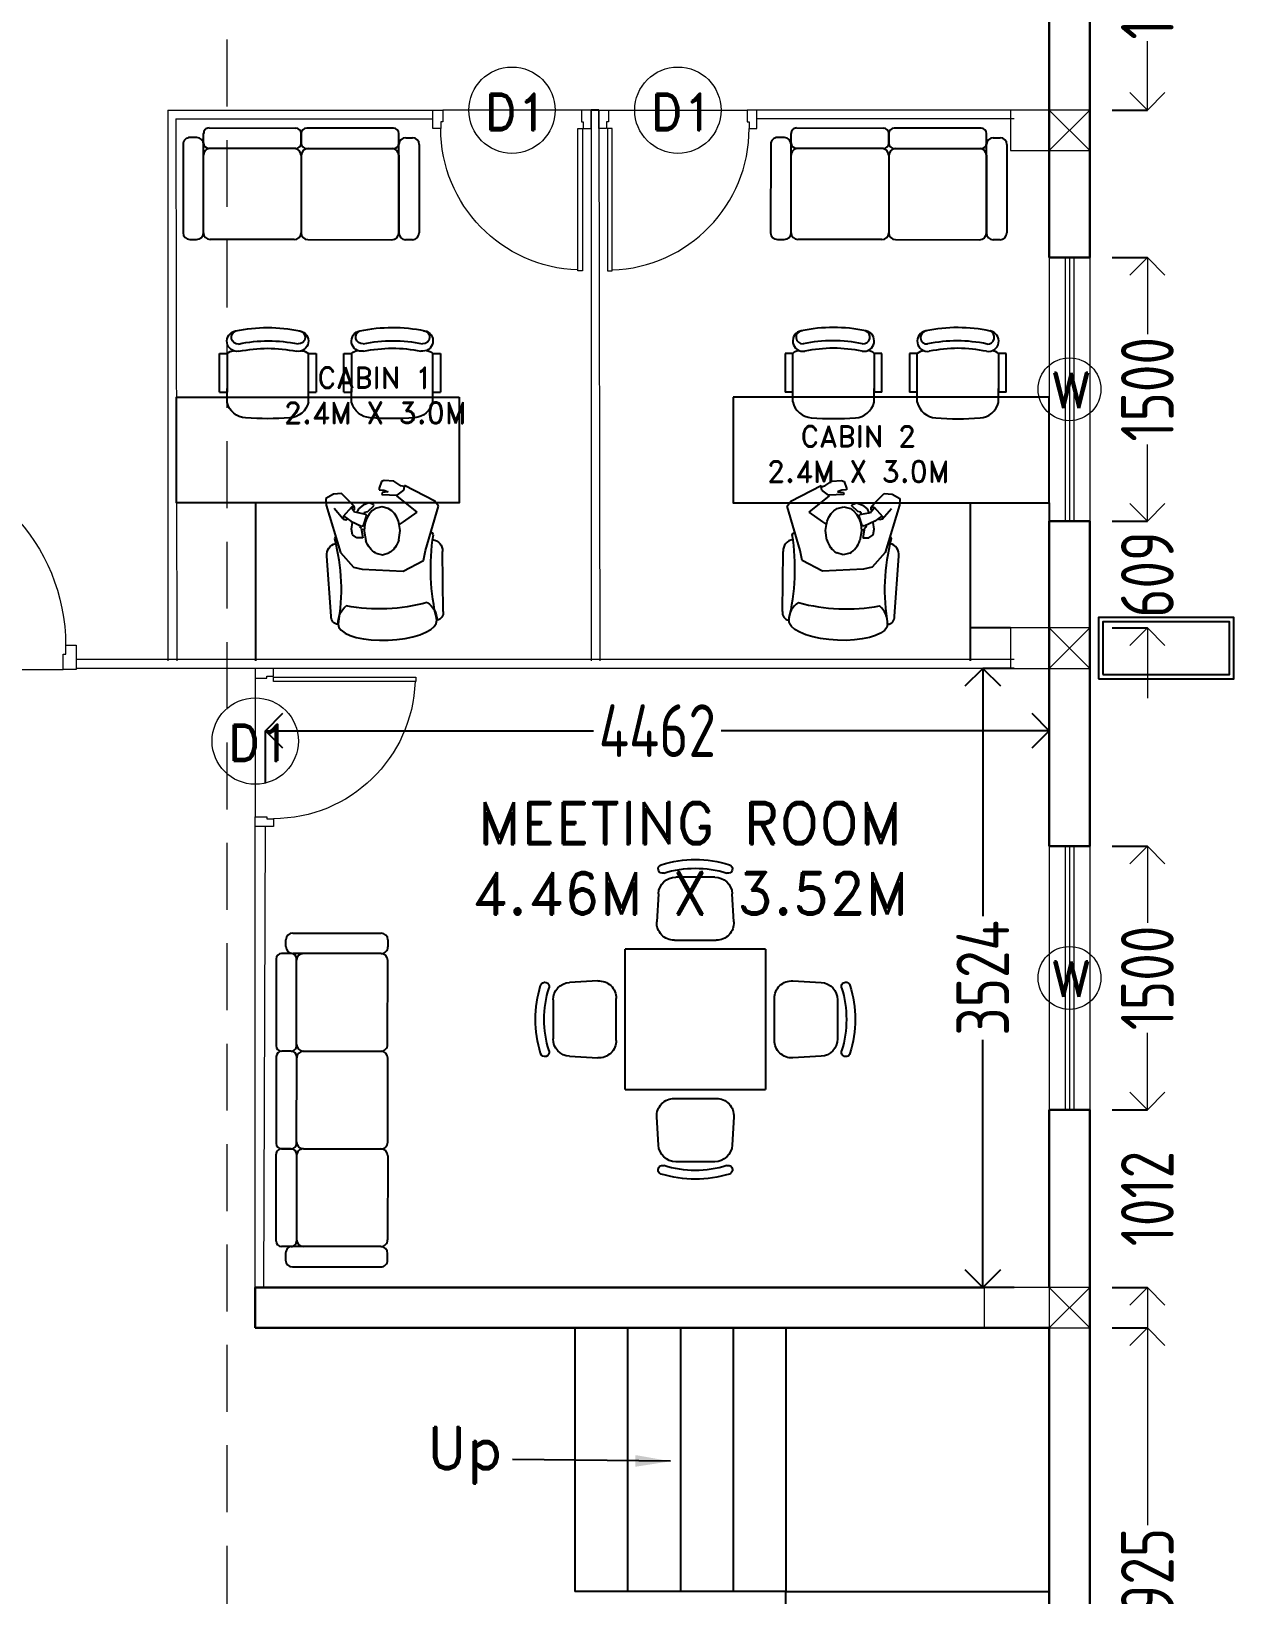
# Model space of a CAD drawing. Header units: inches. Extents: x -605 to 2991212, y -2872845 to 0.
# Drawn here: x 2403864 to 2410709, y -2758691 to -2749792 of the extents above; entities that cross this region are included whole.
import ezdxf

# ---------------------------------------------------------------- set-up
doc = ezdxf.new("R2010")
doc.units = ezdxf.units.IN
doc.header["$LTSCALE"] = 600
doc.header["$MEASUREMENT"] = 0
doc.linetypes.add('DASHED', pattern=[19.05, 12.7, -6.35])
for name, color, linetype in [('50 - FURNITURE', 47, 'Continuous'), ('BG&E - DIMENSIONS', 7, 'Continuous'), ('NOITHAT', 21, 'Continuous'), ('see level', 2, 'Continuous'), ('SnT-DIMENSION', 7, 'Continuous'), ('SnT-DIMS2', 7, 'Continuous'), ('SnT-ROAD', 25, 'Continuous')]:
    doc.layers.add(name, color=color, linetype=linetype)
for name, color, linetype, lineweight in [('DIM', 251, 'Continuous', 0), ('FURNITURE', 23, 'Continuous', 9), ('object dash', 250, 'DASHED', 5), ('rRCC 2', 40, 'Continuous', 15), ('TEXT', 7, 'Continuous', 0), ('WALLS', 7, 'Continuous', 30)]:
    doc.layers.add(name, color=color, linetype=linetype, lineweight=lineweight)
doc.layers.add('window', color=7, linetype='Continuous', lineweight=15, true_color=0x735461)
doc.styles.add('DIM', font='geniso.shx', dxfattribs={"width": 0.85})
doc.styles.add('PV_ROMAND', font='romand.shx')
doc.styles.add('ROMAND', font='romand.shx')
doc.styles.add('ROMANS', font='arial.ttf')
doc.dimstyles.new('SnT', dxfattribs={"dimtxt": 2.5, "dimasz": 1, "dimexe": 1, "dimexo": 1, "dimgap": 1, "dimtad": 1, "dimdec": 0, "dimzin": 0, "dimdsep": 46, "dimtxsty": 'ROMANS', "dimblk": 'L1', "dimcen": 1, "dimclrd": 1, "dimclre": 1, "dimadec": 0, "dimazin": 0, "dimtfac": 1, "dimtdec": 0, "dimtmove": 0, "dimatfit": 3, "dimldrblk": 'LL1', "dimfxl": 1, "dimtolj": 1, "dimtzin": 0, "dimarcsym": 0})
doc.dimstyles.new('ST-100', dxfattribs={"dimscale": 100, "dimtxt": 2.5, "dimasz": 2, "dimexe": 0.18, "dimexo": 0.0625, "dimgap": 0.2, "dimtad": 0, "dimdec": 0, "dimzin": 0, "dimdsep": 46, "dimtxsty": 'DIM', "dimblk": 'OPEN90', "dimcen": 0.09, "dimclrd": 256, "dimclrt": 7, "dimadec": 0, "dimazin": 0, "dimtfac": 1, "dimtdec": 0, "dimtofl": 0, "dimtmove": 0, "dimatfit": 3, "dimldrblk": 'OPEN90', "dimfxl": 1, "dimtolj": 1, "dimtzin": 0, "dimlwd": -1, "dimarcsym": 0})

# ---------------------------------------------------------------- blocks, each defined once
blk = doc.blocks.new('SF 33')
at = {"layer": '50 - FURNITURE', "linetype": 'Continuous'}
for p, q in [((765748.8, 334712.7), (765761.6, 334749.3)), ((765810.9, 334773.1), (766286, 334607.2)), ((765673.4, 334665.2), (765510.6, 334198.9)), ((765620.3, 334160.6), (765783.1, 334626.9)), ((765764.1, 334666.4), (765712.9, 334684.3)), ((766247.7, 334497.4), (765772.6, 334663.4)), ((766309.8, 334557.8), (766297, 334521.2)), ((766112.6, 333996.9), (766270.3, 334448.5)), ((765491.3, 334140), (765328.5, 333673.7)), ((765438.2, 333635.3), (765601, 334101.6)), ((765582, 334141.1), (765530.8, 334159)), ((765646.7, 334118.6), (766063.3, 333973.1)), ((765930.5, 333471.6), (766088.2, 333923.3)), ((765145.1, 333148.8), (765308, 333615.1)), ((765417.7, 333576.8), (765254.9, 333110.5)), ((765398.7, 333616.3), (765347.5, 333634.2)), ((765347.5, 333634.2), (765398.7, 333616.3)), ((765464.6, 333593.3), (765881.1, 333447.8)), ((765904.9, 333398.4), (765747.1, 332946.8)), ((765215.4, 333091.4), (765164.2, 333109.3)), ((765169.1, 333053), (765160.6, 333028.5)), ((765173.3, 333065.1), (765169.1, 333053)), ((765697.8, 332922.9), (765222.7, 333088.9)), ((765184.4, 332979.1), (765659.5, 332813.2)), ((765708.8, 332837), (765721.6, 332873.6))]:
    blk.add_line(p, q, dxfattribs=at)
for centre, radius, start, end in [((765785.4, 334700), 38.7, 160.74452, 250.74452), ((765798.2, 334736.5), 38.7, 70.74452, 160.74452), ((765702.7, 334655), 31, 70.74452, 160.74452), ((765753.9, 334637.1), 31, 340.74452, 70.74452), ((765817.2, 334606.8), 38.7, 70.74452, 160.74452), ((766273.2, 334570.6), 38.7, 340.74452, 70.74452), ((766233.7, 334461.3), 38.7, 340.74452, 70.74452), ((766260.5, 334534), 38.7, 250.74452, 340.74452), ((765539.8, 334188.7), 31, 160.74452, 250.74452), ((765520.5, 334129.7), 31, 70.74452, 160.74452), ((765591.1, 334170.8), 31, 250.74452, 340.74452), ((765571.8, 334111.8), 31, 340.74452, 70.74452), ((765635, 334081.5), 38.7, 70.74452, 160.74452), ((765659.5, 334155.1), 38.7, 160.74452, 250.74452), ((766076, 334009.7), 38.7, 250.74452, 340.74452), ((766051.6, 333936), 38.7, 340.74452, 70.74452), ((765357.7, 333663.4), 31, 160.74452, 250.74452), ((765477.3, 333629.9), 38.7, 160.74452, 250.74452), ((765337.3, 333604.9), 31, 70.75146, 160.75146), ((765408.9, 333645.5), 31, 250.74452, 340.74452), ((765388.5, 333587), 31, 340.75146, 70.75146), ((765451.8, 333556.7), 38.7, 70.75146, 160.75146), ((765893.9, 333484.4), 38.7, 250.74452, 340.74452), ((765868.3, 333411.2), 38.7, 340.75146, 70.75146), ((765174.4, 333138.6), 31, 160.75146, 250.75146), ((765225.6, 333120.7), 31, 250.75146, 340.75146), ((765294, 333105), 38.7, 160.75146, 250.75146), ((765197.1, 333015.7), 38.7, 160.75146, 250.75146), ((765209.9, 333052.3), 38.7, 70.75146, 160.75146), ((765710.6, 332959.5), 38.7, 250.75146, 340.75146), ((765685, 332886.4), 38.7, 340.75146, 70.75146), ((765672.2, 332849.8), 38.7, 250.75146, 340.75146)]:
    blk.add_arc(centre, radius, start, end, dxfattribs=at)
blk = doc.blocks.new('table-5')
at = {"color": 0, "linetype": 'ByBlock'}
for p, q in [((-0.5104, 0.41), (-0.2896, 0.41)), ((-0.6191, 0.1555), (-0.6102, 0.3155)), ((-0.1898, 0.3155), (-0.1809, 0.1555)), ((0, 0), (-0.8, 0)), ((-0.8, -0.8), (-0.8, 0)), ((-0.2807, 0.05), (-0.5193, 0.05)), ((0, 0), (0, -0.8)), ((-1.1155, -0.1898), (-0.9555, -0.1809)), ((0.3155, -0.1898), (0.1555, -0.1809)), ((-1.21, -0.5104), (-1.21, -0.2896)), ((-0.85, -0.2807), (-0.85, -0.5193)), ((0.05, -0.2807), (0.05, -0.5193)), ((0.41, -0.5104), (0.41, -0.2896)), ((-0.9555, -0.6191), (-1.1155, -0.6102)), ((0.1555, -0.6191), (0.3155, -0.6102)), ((-0.8, -0.8), (0, -0.8)), ((-0.2807, -0.85), (-0.5193, -0.85)), ((-0.6191, -0.9555), (-0.6102, -1.1155)), ((-0.1898, -1.1155), (-0.1809, -0.9555)), ((-0.5104, -1.21), (-0.2896, -1.21))]:
    blk.add_line(p, q, dxfattribs=at)
for centre, radius, start, end in [((-0.5866, 0.4565), 0.025, 107.3656, 287.3656), ((-0.4, -0.1401), 0.6501, 72.6344, 107.3656), ((-0.4, -0.1401), 0.6001, 72.6344, 107.3656), ((-0.2134, 0.4565), 0.025, 252.6344, 72.6344), ((-0.5104, 0.31), 0.1, 90, 176.82017), ((-0.2896, 0.31), 0.1, 3.17983, 90), ((-0.5193, 0.15), 0.1, 176.82017, 270), ((-0.2807, 0.15), 0.1, 270, 3.17983), ((-0.6599, -0.4), 0.6501, 162.6344, 197.3656), ((-1.2565, -0.2134), 0.025, 342.6344, 162.6344), ((-0.6599, -0.4), 0.6001, 162.6344, 197.3656), ((-1.11, -0.2896), 0.1, 93.17983, 180), ((-0.95, -0.2807), 0.1, 0, 93.17983), ((0.15, -0.2807), 0.1, 86.82017, 180), ((0.31, -0.2896), 0.1, 360, 86.82017), ((0.4565, -0.2134), 0.025, 17.3656, 197.3656), ((-0.1401, -0.4), 0.6001, 342.6344, 17.3656), ((-0.1401, -0.4), 0.6501, 342.6344, 17.3656), ((-1.11, -0.5104), 0.1, 180, 266.82017), ((-0.95, -0.5193), 0.1, 266.82017, 0), ((0.15, -0.5193), 0.1, 180, 273.17983), ((0.31, -0.5104), 0.1, 273.17983, 0), ((-1.2565, -0.5866), 0.025, 197.3656, 17.3656), ((0.4565, -0.5866), 0.025, 162.6344, 342.6344), ((-0.5193, -0.95), 0.1, 90, 183.17983), ((-0.2807, -0.95), 0.1, 356.82017, 90), ((-0.5104, -1.11), 0.1, 183.17983, 270), ((-0.2896, -1.11), 0.1, 270, 356.82017), ((-0.5866, -1.2565), 0.025, 72.6344, 252.6344), ((-0.4, -0.6599), 0.6001, 252.6344, 287.3656), ((-0.2134, -1.2565), 0.025, 287.3656, 107.3656), ((-0.4, -0.6599), 0.6501, 252.6344, 287.3656)]:
    blk.add_arc(centre, radius, start, end, dxfattribs=at)
blk = doc.blocks.new('560-sitting-p03')
for p, q in [((0.0538, 0.0795), (-0.261, 0.1031)), ((-0.5178, -0.0259, 0.001), (-0.4685, 0.017, 0.001)), ((-0.455, 0.0165, 0.001), (-0.5108, 0.0641, 0.001)), ((-0.473, 0.015, 0.001), (-0.4444, -0.0221, 0.001)), ((-0.4685, 0.017, 0.001), (-0.455, 0.0165, 0.001)), ((-0.4511, 0.0027, 0.001), (-0.4576, -0.0049, 0.001)), ((-0.455, 0.0165, 0.001), (-0.4511, 0.0027, 0.001)), ((-0.3642, 0.0533), (-0.36, 0.0589)), ((-0.36, 0.0589), (-0.3517, 0.0625)), ((0.0964, 0.0431), (0.1126, 0.0384)), ((0.1126, 0.0384), (0.128, 0.026)), ((0.128, 0.026), (0.142, 0.0063)), ((0.142, 0.0063), (0.1544, -0.0203)), ((-0.5185, -0.0417, 0.001), (-0.5178, -0.0259, 0.001)), ((-0.4988, -0.0376, 0.001), (-0.5169, -0.0251, 0.001)), ((-0.482, -0.092, 0.001), (-0.4893, -0.0541, 0.001)), ((-0.4444, -0.0221, 0.001), (-0.4185, -0.0788, 0.001)), ((-0.4379, -0.0317, 0.001), (-0.4396, -0.0325, 0.001)), ((-0.4022, -0.0273, 0.001), (-0.4379, -0.0317, 0.001)), ((-0.4185, -0.0788, 0.001), (-0.4228, -0.0899, 0.001)), ((-0.4221, -0.0709, 0.001), (-0.4154, -0.0685, 0.001)), ((-0.4154, -0.0685, 0.001), (-0.4081, -0.077, 0.001)), ((-0.4081, -0.077, 0.001), (-0.3582, -0.0852, 0.001)), ((-0.3727, -0.0322, 0.001), (-0.4022, -0.0273, 0.001)), ((-0.4018, -0.0939), (-0.3998, -0.0784)), ((-0.3919, -0.029), (-0.3918, -0.0286)), ((-0.3579, -0.0537, 0.001), (-0.3727, -0.0322, 0.001)), ((-0.3582, -0.0852, 0.001), (-0.3579, -0.0537, 0.001)), ((0.1544, -0.0203), (0.1646, -0.0527)), ((0.1646, -0.0527), (0.1724, -0.0902)), ((-0.4154, -0.0953, 0.001), (-0.393, -0.093, 0.001)), ((-0.393, -0.093, 0.001), (-0.3436, -0.1013, 0.001)), ((-0.2772, -0.1545, 0.001), (-0.2689, -0.1891, 0.001)), ((0.1724, -0.0902), (0.1776, -0.1315)), ((0.1776, -0.1315), (0.18, -0.1753)), ((-0.2689, -0.1891, 0.001), (-0.2784, -0.2234, 0.001)), ((0.1794, -0.2204), (0.176, -0.2654)), ((0.18, -0.1753), (0.1794, -0.2204)), ((-0.6072, -0.2997, 0.001), (-0.6263, -0.3032, 0.001)), ((-0.5814, -0.2659, 0.001), (-0.6072, -0.2997, 0.001)), ((-0.3962, -0.2809, 0.001), (-0.4272, -0.2757, 0.001)), ((-0.3465, -0.2742, 0.001), (-0.3962, -0.2809, 0.001)), ((0.1699, -0.3089), (0.1612, -0.3496)), ((0.176, -0.2654), (0.1699, -0.3089)), ((0.1501, -0.3862), (0.1371, -0.4177)), ((0.1612, -0.3496), (0.1501, -0.3862)), ((-0.3822, -0.4519), (-0.3897, -0.4399)), ((-0.3742, -0.4562), (-0.3822, -0.4519)), ((0.0904, -0.4725), (0.0738, -0.4757)), ((0.1068, -0.4615), (0.0904, -0.4725)), ((0.1225, -0.443), (0.1068, -0.4615)), ((0.1371, -0.4177), (0.1225, -0.443)), ((0.0283, -0.5083), (-0.2875, -0.5045))]:
    blk.add_line(p, q)
for centre, radius, start, end in [((-0.2675, 0.0422), 0.0613, 83.94662, 166.60442), ((-0.0831, 1.0786), 1.0509, 255.19212, 279.83092), ((0.0906, -0.0734), 0.1166, 87.16992, 140.98032), ((0.0571, 0.0402), 0.0394, 4.16012, 94.73432), ((-0.9524, -0.1712), 0.9677, 344.83112, 10.19192), ((-0.3841, -0.2247, 0.001), 0.1298, 52.25347, 71.82409), ((-0.3665, -0.202, 0.001), 0.1011, 28.02278, 52.25347), ((-0.366, -0.1728, 0.001), 0.1011, 305.79177, 330.02246), ((-0.3828, -0.1496, 0.001), 0.1298, 286.22115, 305.79177), ((-0.1982, -1.5716), 1.1292, 76.05792, 98.96512), ((-0.2886, -0.4432), 0.0613, 188.41862, 271.07642), ((0.074, -0.3668), 0.1089, 211.95552, 269.93602), ((0.0349, -0.4695), 0.0394, 260.28872, 350.86292)]:
    blk.add_arc(centre, radius, start, end)
for points, invisible_edges in [([(-0.5868, 0.0688, 0.001), (-0.5627, 0.1082, 0.001), (-0.529, 0.1067, 0.001)], 12), ([(-0.529, 0.1067, 0.001), (-0.2801, 0.0302, 0.001), (-0.2041, -0.0375, 0.001)], 12), ([(-0.4988, -0.0376, 0.001), (-0.5902, 0.027, 0.001), (-0.5868, 0.0688, 0.001)], 13), ([(-0.4988, -0.0376, 0.001), (-0.5367, -0.026, 0.001), (-0.5902, 0.027, 0.001)], 13), ([(-0.4915, -0.0426, 0.001), (-0.4988, -0.0376, 0.001), (-0.5868, 0.0688, 0.001)], 14), ([(-0.5405, -0.1166, 0.001), (-0.5288, -0.0867, 0.001), (-0.5101, -0.0631, 0.001)], 12), ([(-0.4988, -0.0376, 0.001), (-0.5185, -0.0417, 0.001), (-0.5367, -0.026, 0.001)], 13), ([(-0.4988, -0.0376, 0.001), (-0.505, -0.0423, 0.001), (-0.5185, -0.0417, 0.001)], 12), ([(-0.4228, -0.0899, 0.001), (-0.5101, -0.0631, 0.001), (-0.4893, -0.0541, 0.001)], 13), ([(-0.482, -0.092, 0.001), (-0.4923, -0.0957, 0.001), (-0.5101, -0.0631, 0.001)], 14), ([(-0.4228, -0.0899, 0.001), (-0.4893, -0.0541, 0.001), (-0.4915, -0.0426, 0.001)], 13), ([(-0.4423, -0.2976, 0.001), (-0.4272, -0.2757, 0.001), (-0.2041, -0.0375, 0.001)], 14), ([(-0.4154, -0.0953, 0.001), (-0.4228, -0.0899, 0.001), (-0.2041, -0.0375, 0.001)], 14), ([(-0.2041, -0.0375, 0.001), (-0.1927, -0.0835, 0.001), (-0.1831, -0.2977, 0.001)], 12), ([(-0.4923, -0.0957, 0.001), (-0.5322, -0.1408, 0.001), (-0.5405, -0.1166, 0.001)], 13), ([(-0.4923, -0.0957, 0.001), (-0.5254, -0.1427, 0.001), (-0.5322, -0.1408, 0.001)], 13), ([(-0.4923, -0.0957, 0.001), (-0.4958, -0.1116, 0.001), (-0.5254, -0.1427, 0.001)], 12), ([(-0.512, -0.2194, 0.001), (-0.5203, -0.1848, 0.001), (-0.5108, -0.1505, 0.001)], 12), ([(-0.5108, -0.1505, 0.001), (-0.4983, -0.1332, 0.001), (-0.4824, -0.119, 0.001)], 12), ([(-0.4824, -0.119, 0.001), (-0.4614, -0.1064, 0.001), (-0.4386, -0.0976, 0.001)], 12), ([(-0.4228, -0.0899, 0.001), (-0.4799, -0.1025, 0.001), (-0.482, -0.092, 0.001)], 13), ([(-0.4228, -0.0899, 0.001), (-0.4706, -0.1048, 0.001), (-0.4799, -0.1025, 0.001)], 12), ([(-0.4272, -0.2757, 0.001), (-0.4386, -0.0976, 0.001), (-0.4154, -0.0953, 0.001)], 13), ([(-0.6308, -0.2854, 0.001), (-0.6577, -0.1978, 0.001), (-0.6538, -0.1841, 0.001)], 13), ([(-0.6308, -0.2854, 0.001), (-0.6548, -0.2478, 0.001), (-0.6577, -0.1978, 0.001)], 12), ([(-0.6538, -0.1841, 0.001), (-0.6183, -0.1711, 0.001), (-0.6101, -0.1704, 0.001)], 12), ([(-0.6538, -0.1841, 0.001), (-0.6101, -0.1704, 0.001), (-0.6084, -0.1948, 0.001)], 13), ([(-0.6084, -0.1948, 0.001), (-0.5993, -0.2176, 0.001), (-0.5814, -0.2659, 0.001)], 14), ([(-0.5993, -0.2176, 0.001), (-0.595, -0.1865, 0.001), (-0.5856, -0.1852, 0.001)], 12), ([(-0.5993, -0.2176, 0.001), (-0.5856, -0.1852, 0.001), (-0.5814, -0.2659, 0.001)], 13), ([(-0.4272, -0.2757, 0.001), (-0.5001, -0.2371, 0.001), (-0.512, -0.2194, 0.001)], 13), ([(-0.4272, -0.2757, 0.001), (-0.4847, -0.2518, 0.001), (-0.5001, -0.2371, 0.001)], 13), ([(-0.55, -0.4625, 0.001), (-0.6332, -0.3045, 0.001), (-0.6263, -0.3032, 0.001)], 12), ([(-0.55, -0.4625, 0.001), (-0.6263, -0.3032, 0.001), (-0.6308, -0.2854, 0.001)], 13), ([(-0.5814, -0.2659, 0.001), (-0.5781, -0.2617, 0.001), (-0.4925, -0.3682, 0.001)], 12), ([(-0.55, -0.4625, 0.001), (-0.4925, -0.3682, 0.001), (-0.4423, -0.2976, 0.001)], 13), ([(-0.4272, -0.2757, 0.001), (-0.4661, -0.2639, 0.001), (-0.4847, -0.2518, 0.001)], 13), ([(-0.4272, -0.2757, 0.001), (-0.4457, -0.2725, 0.001), (-0.4661, -0.2639, 0.001)], 12), ([(-0.1831, -0.2977, 0.001), (-0.2396, -0.4042, 0.001), (-0.2917, -0.4154, 0.001)], 12), ([(-0.2917, -0.4154, 0.001), (-0.5236, -0.482, 0.001), (-0.55, -0.4625, 0.001)], 12)]:
    blk.add_3dface(points, dxfattribs=dict(invisible_edges=invisible_edges))
blk = doc.blocks.new('CH3')
at = {"layer": '50 - FURNITURE'}
for p, q in [((-259.1, 349.2), (-259.1, 141.4)), ((-218.2, 349.2), (-259.1, 349.2)), ((-218.2, 142.2), (-218.2, 349.2)), ((258.7, 349.6), (217.8, 349.6)), ((217.8, 349.6), (217.8, 141.9)), ((258.7, 141.9), (258.7, 349.6)), ((-218.2, 89.1), (-218.2, 162.9)), ((217.8, 87.4), (217.8, 162.2))]:
    blk.add_line(p, q, dxfattribs=at)
at = {"layer": '50 - FURNITURE', "linetype": 'Continuous'}
for p, q in [((-218, 141.4), (-259.1, 141.4)), ((258.7, 141.9), (217.8, 141.9))]:
    blk.add_line(p, q, dxfattribs=at)
for centre, radius, start, end in [((-163.1, 415.9), 55.3, 99.89884, 279.75221), ((-165.7, 435.5), 35.2, 94.91276, 274.91276), ((0, -347.9), 836.2, 78.08993, 101.91007), ((163.1, 415.9), 55.3, 260.24779, 80.10116), ((158.8, 436.6), 36.2, 265.08724, 70.32125), ((-3.5, -349.1), 766.3, 78.01124, 101.98876), ((18.4, -534.9), 912.7, 91.15667, 100.87136), ((-18.4, -534.9), 912.7, 79.12864, 88.84333), ((-110.6, 114.5), 110.6, 193.25658, 265.9234), ((110.6, 114.5), 110.6, 274.0766, 345.83344), ((0, 1665.8), 1665.8, 265.9234, 274.0766)]:
    blk.add_arc(centre, radius, start, end, dxfattribs=at)
at = {"layer": '50 - FURNITURE'}
for centre, start, end in [((-180.9, 308.9), 90.72261, 132.8382), ((180.4, 309.4), 47.1618, 87.57171)]:
    blk.add_arc(centre, 54.9, start, end, dxfattribs=at)
blk = doc.blocks.new('L1')
at = {"color": 1}
blk.add_line((0, -1), (0, 1), dxfattribs=at)
blk.add_solid([(-2, 0.333), (-2, -0.333), (0, 0)], dxfattribs=at)
blk = doc.blocks.new('LL1')
at = {"color": 1}
blk.add_solid([(-2, 0.333), (-2, -0.333), (0, 0)], dxfattribs=at)
blk = doc.blocks.new('door1')
at = {"layer": 'FURNITURE', "ltscale": 10}
blk.add_line((-29102.45, -2427.68), (-29134.02, -2427.68), dxfattribs=at)
for points in [[(-29103.25, -2391.1), (-29103.25, -2423.54), (-29102.22, -2423.54), (-29102.22, -2391.1)], [(-29134.02, -2425.03), (-29134.47, -2425.03), (-29134.47, -2423.52), (-29136.24, -2423.52), (-29136.24, -2427.68), (-29134.02, -2427.68)], [(-29102.45, -2425.03), (-29102.01, -2425.03), (-29102.01, -2423.52), (-29100.24, -2423.52), (-29100.24, -2427.68), (-29102.45, -2427.68)]]:
    blk.add_lwpolyline(points, close=True, dxfattribs=at)
blk.add_arc((-29102.22, -2423.52), 32.24, 91.8346, 180, dxfattribs=at)
blk = doc.blocks.new('sdfvgfdd')
at = {"layer": 'TEXT'}
blk.add_circle((2432365.2, -2352024.6), 178.8, dxfattribs=at)
at = {"layer": 'TEXT', "insert": (2432263.3, -2351931.7), "char_height": 200, "attachment_point": 1, "style": 'PV_ROMAND'}
blk.add_mtext('W', dxfattribs=at)
blk = doc.blocks.new('Sofa 2 seater')
at = {"layer": '50 - FURNITURE', "linetype": 'Continuous'}
for p, q in [((2454922.9, -2276887.7), (2454897, -2276887.7)), ((2454935.7, -2276887.7), (2454922.9, -2276887.7)), ((2454974.5, -2276918.8), (2454974.5, -2276864.5)), ((2455005.5, -2276833.6), (2455499.5, -2276834.1)), ((2455530.4, -2276919.4), (2455530.5, -2276865.2)), ((2455530.5, -2276865.2), (2455530.4, -2276919.4)), ((2456055.4, -2276834.7), (2455561.5, -2276834.2)), ((2456086.3, -2276920), (2456086.4, -2276865.8)), ((2456086.5, -2276918.8), (2456086.5, -2276864.5)), ((2456125.2, -2276889.1), (2456163.9, -2276889.1)), ((2454858.2, -2276926.4), (2454857.6, -2277429.6)), ((2454973.9, -2277429.7), (2454974.4, -2276926.5)), ((2455499.3, -2276950.4), (2455005.4, -2276949.8)), ((2455530.3, -2276989.2), (2455529.8, -2277430.4)), ((2455561.4, -2276950.5), (2456055.3, -2276951)), ((2456085.8, -2277431), (2456086.4, -2276927.8)), ((2456086.3, -2276988.6), (2456085.8, -2277429.8)), ((2456202.6, -2276927.9), (2456202.1, -2277431.1)), ((2454896.3, -2277468.4), (2454935.1, -2277468.5)), ((2455491, -2277469.1), (2455012.6, -2277468.5)), ((2455568.5, -2277469.2), (2456046.9, -2277469.7)), ((2456163.3, -2277469.8), (2456124.5, -2277469.8))]:
    blk.add_line(p, q, dxfattribs=at)
for centre, radius, start, end in [((2454897, -2276926.4), 38.7, 89.93851, 179.93851), ((2454935.7, -2276926.5), 38.7, 359.93851, 89.93851), ((2455005.5, -2276864.6), 31, 89.93851, 179.93851), ((2455005.5, -2276918.8), 31, 179.93851, 269.93851), ((2455499.4, -2276919.4), 31, 269.93851, 359.93851), ((2455499.4, -2276865.1), 31, 359.93851, 89.93851), ((2455561.4, -2276919.5), 31, 179.93158, 269.93158), ((2455561.5, -2276865.2), 31, 89.93158, 179.93158), ((2456055.3, -2276920), 31, 269.93158, 359.93158), ((2456055.4, -2276865.7), 31, 359.93158, 89.93158), ((2456125.1, -2276927.8), 38.7, 89.93158, 179.93158), ((2456163.9, -2276927.9), 38.7, 359.93158, 89.93158), ((2455013.1, -2276988.6), 38.7, 89.93851, 179.93851), ((2455491.5, -2276989.1), 38.7, 359.93851, 89.93851), ((2455569.1, -2276989.2), 38.7, 89.93158, 179.93158), ((2456047.5, -2276989.7), 38.7, 359.93158, 89.93158), ((2454896.4, -2277429.7), 38.7, 179.93851, 269.93851), ((2454935.1, -2277429.7), 38.7, 269.93851, 359.93851), ((2455012.6, -2277429.8), 38.7, 179.93851, 269.93851), ((2455491, -2277430.3), 38.7, 269.93851, 359.93851), ((2455568.6, -2277430.4), 38.7, 179.93158, 269.93158), ((2456047, -2277431), 38.7, 269.93158, 359.93158), ((2456124.6, -2277431.1), 38.7, 179.93158, 269.93158), ((2456163.3, -2277431.1), 38.7, 269.93158, 359.93158)]:
    blk.add_arc(centre, radius, start, end, dxfattribs=at)
blk = doc.blocks.new('D1')
at = {"layer": 'TEXT'}
blk.add_circle((2456730.2, -2276732.2), 245.7, dxfattribs=at)
at = {"layer": 'TEXT', "insert": (2456573, -2276639.1), "char_height": 206.12, "attachment_point": 1, "style": 'PV_ROMAND'}
blk.add_mtext('D1', dxfattribs=at)
blk = doc.blocks.new('_Open90')
at = {"color": 0, "linetype": 'ByBlock', "lineweight": -2}
for p, q in [((-0.5, 0.5), (0, 0)), ((0, 0), (-1, 0)), ((0, 0), (-0.5, -0.5))]:
    blk.add_line(p, q, dxfattribs=at)
blk = doc.blocks.new('*D2247')
at = {"layer": 'Defpoints', "color": 0}
for p in [(2409888.8, -2757172.4), (2410217.1, -2757172.4), (2409888.8, -2760097.4)]:
    blk.add_point(p, dxfattribs=at)
at = {"layer": 'DIM', "color": 0, "lineweight": -2}
for p, q in [((2410017.1, -2757172.4), (2410217.1, -2757172.4)), ((2410017.1, -2760097.4), (2410217.1, -2760097.4))]:
    blk.add_line(p, q, dxfattribs=at)
at = {"layer": 'DIM'}
for p, q in [((2410217.1, -2757372.4), (2410217.1, -2758295.6)), ((2410217.1, -2759897.4), (2410217.1, -2758974.1))]:
    blk.add_line(p, q, dxfattribs=at)
at = {"layer": 'DIM', "xscale": 200, "yscale": 200, "zscale": 200}
for p, rotation in [((2410217.1, -2757172.4), 90), ((2410217.1, -2760097.4), 270)]:
    blk.add_blockref('_Open90', p, dxfattribs=dict(at, rotation=rotation))
at = {"layer": 'DIM', "color": 7, "insert": (2410217.1, -2758634.9), "char_height": 300, "attachment_point": 5, "rotation": 90, "style": 'DIM'}
blk.add_mtext('\\A1;2925', dxfattribs=at)
blk = doc.blocks.new('*D2248')
at = {"layer": 'Defpoints', "color": 0}
for p in [(2409888.8, -2755930.3), (2410217.1, -2755930.3), (2409888.8, -2756942.4)]:
    blk.add_point(p, dxfattribs=at)
at = {"layer": 'DIM'}
for p, q in [((2410217.1, -2755730.3), (2410217.1, -2755530.3)), ((2410217.1, -2757142.4), (2410217.1, -2757342.4))]:
    blk.add_line(p, q, dxfattribs=at)
at = {"layer": 'DIM', "color": 0, "lineweight": -2}
for p, q in [((2410017.1, -2755930.3), (2410217.1, -2755930.3)), ((2410017.1, -2756942.4), (2410217.1, -2756942.4))]:
    blk.add_line(p, q, dxfattribs=at)
at = {"layer": 'DIM', "xscale": 200, "yscale": 200, "zscale": 200}
for p, rotation in [((2410217.1, -2755930.3), 270), ((2410217.1, -2756942.4), 90)]:
    blk.add_blockref('_Open90', p, dxfattribs=dict(at, rotation=rotation))
at = {"layer": 'DIM', "color": 7, "insert": (2410217.1, -2756436.3), "char_height": 300, "attachment_point": 5, "rotation": 90, "style": 'DIM'}
blk.add_mtext('\\A1;1012', dxfattribs=at)
blk = doc.blocks.new('*D2249')
at = {"layer": 'Defpoints', "color": 0}
for p in [(2409888.8, -2754430.3), (2410217.1, -2754430.3), (2409888.8, -2755930.3)]:
    blk.add_point(p, dxfattribs=at)
at = {"layer": 'DIM', "color": 0, "lineweight": -2}
for p, q in [((2410017.1, -2754430.3), (2410217.1, -2754430.3)), ((2410017.1, -2755930.3), (2410217.1, -2755930.3))]:
    blk.add_line(p, q, dxfattribs=at)
at = {"layer": 'DIM'}
for p, q in [((2410217.1, -2754630.3), (2410217.1, -2754867)), ((2410217.1, -2755730.3), (2410217.1, -2755493.7))]:
    blk.add_line(p, q, dxfattribs=at)
at = {"layer": 'DIM', "xscale": 200, "yscale": 200, "zscale": 200}
for p, rotation in [((2410217.1, -2754430.3), 90), ((2410217.1, -2755930.3), 270)]:
    blk.add_blockref('_Open90', p, dxfattribs=dict(at, rotation=rotation))
at = {"layer": 'DIM', "color": 7, "insert": (2410217.1, -2755180.3), "char_height": 300, "attachment_point": 5, "rotation": 90, "style": 'DIM'}
blk.add_mtext('\\A1;1500', dxfattribs=at)
blk = doc.blocks.new('*D2250')
at = {"layer": 'Defpoints', "color": 0}
for p in [(2409888.8, -2752579.6), (2410217.1, -2752579.6), (2409888.8, -2753188.3)]:
    blk.add_point(p, dxfattribs=at)
at = {"layer": 'DIM'}
for p, q in [((2410217.1, -2752379.6), (2410217.1, -2752179.6)), ((2410217.1, -2753388.3), (2410217.1, -2753588.3))]:
    blk.add_line(p, q, dxfattribs=at)
at = {"layer": 'DIM', "color": 0, "lineweight": -2}
for p, q in [((2410017.1, -2752579.6), (2410217.1, -2752579.6)), ((2410017.1, -2753188.3), (2410217.1, -2753188.3))]:
    blk.add_line(p, q, dxfattribs=at)
at = {"layer": 'DIM', "xscale": 200, "yscale": 200, "zscale": 200}
for p, rotation in [((2410217.1, -2752579.6), 270), ((2410217.1, -2753188.3), 90)]:
    blk.add_blockref('_Open90', p, dxfattribs=dict(at, rotation=rotation))
at = {"layer": 'DIM', "color": 7, "insert": (2410217.1, -2752883.9), "char_height": 300, "attachment_point": 5, "rotation": 90, "style": 'DIM'}
blk.add_mtext('\\A1;609', dxfattribs=at)
blk = doc.blocks.new('*D2251')
at = {"layer": 'Defpoints', "color": 0}
for p in [(2409888.8, -2751079.6), (2410217.1, -2751079.6), (2409888.8, -2752579.6)]:
    blk.add_point(p, dxfattribs=at)
at = {"layer": 'DIM', "color": 0, "lineweight": -2}
for p, q in [((2410017.1, -2751079.6), (2410217.1, -2751079.6)), ((2410017.1, -2752579.6), (2410217.1, -2752579.6))]:
    blk.add_line(p, q, dxfattribs=at)
at = {"layer": 'DIM'}
for p, q in [((2410217.1, -2751279.6), (2410217.1, -2751516.3)), ((2410217.1, -2752379.6), (2410217.1, -2752143))]:
    blk.add_line(p, q, dxfattribs=at)
at = {"layer": 'DIM', "xscale": 200, "yscale": 200, "zscale": 200}
for p, rotation in [((2410217.1, -2751079.6), 90), ((2410217.1, -2752579.6), 270)]:
    blk.add_blockref('_Open90', p, dxfattribs=dict(at, rotation=rotation))
at = {"layer": 'DIM', "color": 7, "insert": (2410217.1, -2751829.6), "char_height": 300, "attachment_point": 5, "rotation": 90, "style": 'DIM'}
blk.add_mtext('\\A1;1500', dxfattribs=at)
blk = doc.blocks.new('*D2252')
at = {"layer": 'Defpoints', "color": 0}
for p in [(2409888.8, -2748879.6), (2410217.1, -2748879.6), (2409773.8, -2750240.9)]:
    blk.add_point(p, dxfattribs=at)
at = {"layer": 'DIM', "color": 0, "lineweight": -2}
for p, q in [((2410017.1, -2748879.6), (2410217.1, -2748879.6)), ((2410017.1, -2750240.9), (2410217.1, -2750240.9))]:
    blk.add_line(p, q, dxfattribs=at)
at = {"layer": 'DIM'}
for p, q in [((2410217.1, -2749079.6), (2410217.1, -2749272.5)), ((2410217.1, -2750040.9), (2410217.1, -2749848))]:
    blk.add_line(p, q, dxfattribs=at)
at = {"layer": 'DIM', "xscale": 200, "yscale": 200, "zscale": 200}
for p, rotation in [((2410217.1, -2748879.6), 90), ((2410217.1, -2750240.9), 270)]:
    blk.add_blockref('_Open90', p, dxfattribs=dict(at, rotation=rotation))
at = {"layer": 'DIM', "color": 7, "insert": (2410217.1, -2749560.3), "char_height": 300, "attachment_point": 5, "rotation": 90, "style": 'DIM'}
blk.add_mtext('\\A1;1361', dxfattribs=at)
blk = doc.blocks.new('*D2273')
at = {"layer": 'BG&E - DIMENSIONS', "color": 0, "linetype": 'ByBlock', "lineweight": -2}
for p, q in [((2409458.7, -2753418.3), (2409280.3, -2753418.3)), ((2409458.7, -2756942.4), (2409280.3, -2756942.4))]:
    blk.add_line(p, q, dxfattribs=at)
at = {"layer": 'BG&E - DIMENSIONS', "linetype": 'ByBlock'}
for p, q in [((2409280.3, -2753618.3), (2409280.3, -2754828.8)), ((2409280.3, -2756742.4), (2409280.3, -2755531.8))]:
    blk.add_line(p, q, dxfattribs=at)
at = {"layer": 'Defpoints', "color": 0}
for p in [(2409458.7, -2753418.3), (2409280.3, -2756942.4), (2409458.7, -2756942.4)]:
    blk.add_point(p, dxfattribs=at)
at = {"layer": 'BG&E - DIMENSIONS', "xscale": 200, "yscale": 200, "zscale": 200}
for p, rotation in [((2409280.3, -2753418.3), 90), ((2409280.3, -2756942.4), 270)]:
    blk.add_blockref('_Open90', p, dxfattribs=dict(at, rotation=rotation))
at = {"layer": 'BG&E - DIMENSIONS', "color": 7, "insert": (2409280.3, -2755180.3), "char_height": 300, "attachment_point": 5, "rotation": 90, "style": 'DIM'}
blk.add_mtext('\\A1;3524', dxfattribs=at)
blk = doc.blocks.new('*D2274')
at = {"layer": 'BG&E - DIMENSIONS', "color": 0, "linetype": 'ByBlock', "lineweight": -2}
for p, q in [((2405196.7, -2754072.9), (2405196.7, -2753772.9)), ((2409658.8, -2754072.9), (2409658.8, -2753772.9))]:
    blk.add_line(p, q, dxfattribs=at)
at = {"layer": 'BG&E - DIMENSIONS', "linetype": 'ByBlock'}
for p, q in [((2405396.7, -2753772.9), (2407063.5, -2753772.9)), ((2409458.8, -2753772.9), (2407792, -2753772.9))]:
    blk.add_line(p, q, dxfattribs=at)
at = {"layer": 'Defpoints', "color": 0}
for p in [(2409658.8, -2753772.9), (2405196.7, -2754318.3), (2409658.8, -2754318.3)]:
    blk.add_point(p, dxfattribs=at)
at = {"layer": 'BG&E - DIMENSIONS', "xscale": 200, "yscale": 200, "zscale": 200, "rotation": 180}
blk.add_blockref('_Open90', (2405196.7, -2753772.9), dxfattribs=at)
at = {"layer": 'BG&E - DIMENSIONS', "xscale": 200, "yscale": 200, "zscale": 200}
blk.add_blockref('_Open90', (2409658.8, -2753772.9), dxfattribs=at)
at = {"layer": 'BG&E - DIMENSIONS', "color": 7, "insert": (2407427.8, -2753772.9), "char_height": 300, "attachment_point": 5, "style": 'DIM'}
blk.add_mtext('\\A1;4462', dxfattribs=at)

msp = doc.modelspace()

# ---------------------------------------------------------------- linework, layer by layer
at = {"color": 3, "linetype": 'ByBlock'}
msp.add_lwpolyline([(2409938.8, -2753478.3), (2410708.8, -2753478.3), (2410708.8, -2753128.3), (2409938.8, -2753128.3)], close=True, dxfattribs=at)
at = {"color": 2, "linetype": 'ByBlock'}
msp.add_lwpolyline([(2409963.8, -2753453.3), (2410683.8, -2753453.3), (2410683.8, -2753153.3), (2409963.8, -2753153.3)], close=True, dxfattribs=at)
at = {"layer": '50 - FURNITURE'}
for p, q in [((2405140, -2752475.1), (2405140, -2753375.1)), ((2409208.8, -2752475.2), (2409208.8, -2753375.2)), ((2409658.8, -2752475.2), (2409658.8, -2753188.3)), ((2409438.8, -2753188.3), (2409208.8, -2753188.3))]:
    msp.add_line(p, q, dxfattribs=at)
for points in [[(2406300, -2751875.1), (2406300, -2752475.1), (2404690, -2752475.1), (2404690, -2751875.1), (2406300, -2751875.1)], [(2407858.8, -2751875.2), (2407858.8, -2752475.2), (2409658.8, -2752475.2), (2409658.8, -2751875.2), (2407858.8, -2751875.2)]]:
    msp.add_lwpolyline(points, dxfattribs=at)
at = {"layer": 'NOITHAT', "linetype": 'Continuous'}
for p, q in [((2406958.8, -2757172.4), (2406958.8, -2758672.4)), ((2407258.8, -2757172.4), (2407258.8, -2758672.4)), ((2407558.8, -2757172.4), (2407558.8, -2758672.4)), ((2407858.8, -2757172.4), (2407858.8, -2758672.4)), ((2408158.8, -2757172.4), (2408158.8, -2758672.4)), ((2408158.8, -2758672.4), (2409658.8, -2758672.4))]:
    msp.add_line(p, q, dxfattribs=at)
msp.add_lwpolyline([(2406958.8, -2761972.4), (2408158.8, -2761972.4), (2408158.8, -2758672.4), (2406958.8, -2758672.4)], dxfattribs=at)
at = {"layer": 'object dash', "color": 1, "ltscale": 0.05}
msp.add_lwpolyline([(2405351.5, -2806799), (2404978.6, -2806799), (2404978.6, -2716025.3), (2405351.5, -2716025.3)], dxfattribs=at)
at = {"layer": 'rRCC 2', "color": 6}
for p, q in [((2409888.8, -2750240.9), (2409658.8, -2750470.9)), ((2409888.8, -2750470.9), (2409658.8, -2750240.9)), ((2409888.8, -2753188.3), (2409658.8, -2753418.3)), ((2409888.8, -2753418.3), (2409658.8, -2753188.3)), ((2409888.8, -2756942.4), (2409658.8, -2757172.4)), ((2409888.8, -2757172.4), (2409658.8, -2756942.4))]:
    msp.add_line(p, q, dxfattribs=at)
for points in [[(2409888.8, -2750470.9), (2409888.8, -2750240.9), (2409438.8, -2750240.9), (2409438.8, -2750470.9)], [(2409888.8, -2750240.9), (2409658.8, -2750240.9), (2409658.8, -2750470.9), (2409888.8, -2750470.9)], [(2409888.8, -2753418.3), (2409888.8, -2753188.3), (2409438.8, -2753188.3), (2409438.8, -2753418.3)], [(2409888.8, -2753188.3), (2409658.8, -2753188.3), (2409658.8, -2753418.3), (2409888.8, -2753418.3)], [(2409888.8, -2757172.4), (2409888.8, -2756942.4), (2409288.8, -2756942.4), (2409288.8, -2757172.4)], [(2409888.8, -2756942.4), (2409658.8, -2756942.4), (2409658.8, -2757172.4), (2409888.8, -2757172.4)]]:
    msp.add_lwpolyline(points, close=True, dxfattribs=at)
at = {"layer": 'see level', "color": 4, "linetype": 'ByBlock', "lineweight": 20}
for p, q in [((2404642.1, -2750240.9), (2404642.1, -2753375.2)), ((2404642.1, -2750240.9), (2406150.4, -2750240.9)), ((2407050.4, -2750240.9), (2407050.4, -2753375.2)), ((2407094.7, -2750240.9), (2407100.3, -2753375.2)), ((2409458.7, -2750240.9), (2407994.7, -2750240.9)), ((2404686.3, -2750290.9), (2404692, -2753375.2)), ((2404686.3, -2750290.9), (2406150.4, -2750290.9)), ((2409458.7, -2750290.9), (2407994.7, -2750290.9)), ((2405140, -2753368.2), (2404118.7, -2753368.5)), ((2409458.7, -2753368.3), (2405138.7, -2753368.3)), ((2405138.7, -2753418.3), (2404118.7, -2753418.5)), ((2409458.7, -2753418.3), (2405138.7, -2753418.3))]:
    msp.add_line(p, q, dxfattribs=at)
for points in [[(2405138.7, -2756942.4), (2405138.7, -2754318.3)], [(2405188.7, -2756942.4), (2405196.7, -2754318.3)]]:
    msp.add_lwpolyline(points, dxfattribs=at)
at = {"layer": 'SnT-ROAD', "color": 4, "linetype": 'ByBlock'}
msp.add_line((2407094.7, -2750240.9), (2407050.4, -2750240.9), dxfattribs=at)
at = {"layer": 'WALLS', "linetype": 'ByBlock'}
for p, q in [((2409658.8, -2748879.6), (2409658.8, -2751079.6)), ((2409888.8, -2748879.6), (2409888.8, -2751079.6)), ((2409658.8, -2751079.6), (2409888.8, -2751079.6)), ((2409658.8, -2752579.6), (2409658.8, -2754430.3)), ((2409658.8, -2752579.6), (2409888.8, -2752579.6)), ((2409888.8, -2752579.6), (2409888.8, -2754430.3)), ((2409658.8, -2754430.3), (2409888.8, -2754430.3)), ((2409658.8, -2755930.3), (2409658.8, -2756942.4)), ((2409658.8, -2755930.3), (2409888.8, -2755930.3)), ((2409888.8, -2755930.3), (2409888.8, -2762272.4)), ((2409288.8, -2756942.4), (2405138.7, -2756942.4)), ((2405138.7, -2756942.4), (2405138.7, -2757172.4)), ((2409658.8, -2757172.4), (2405138.7, -2757172.4)), ((2406658.8, -2757172.4), (2409658.8, -2757172.4)), ((2409658.8, -2757172.4), (2409658.8, -2762272.4))]:
    msp.add_line(p, q, dxfattribs=at)
at = {"layer": 'window', "color": 146, "linetype": 'ByBlock', "true_color": 0x105689}
for p, q in [((2409658.8, -2751079.6), (2409658.8, -2752579.6)), ((2409748.8, -2751079.6), (2409748.8, -2752579.6)), ((2409773.8, -2751079.6), (2409773.8, -2752579.6)), ((2409798.8, -2751079.6), (2409798.8, -2752579.6)), ((2409888.8, -2751079.6), (2409888.8, -2752579.6)), ((2409658.8, -2754430.3), (2409658.8, -2755930.3)), ((2409748.8, -2754430.3), (2409748.8, -2755930.3)), ((2409773.8, -2754430.3), (2409773.8, -2755930.3)), ((2409798.8, -2754430.3), (2409798.8, -2755930.3)), ((2409888.8, -2754430.3), (2409888.8, -2755930.3))]:
    msp.add_line(p, q, dxfattribs=at)

# ---------------------------------------------------------------- block references
at = {"linetype": 'ByBlock', "rotation": 19.18705718539515}
msp.add_blockref('SF 33', (1792106.1, -3322787.8), dxfattribs=at)
at = {"layer": '50 - FURNITURE'}
for name, p, xscale, yscale, zscale, rotation in [('CH3', (2405210.1, -2751997.1), -1.0620804563616, 1.0620804563616, 1.0620804563616, 0.05857915622719292), ('CH3', (2405918.9, -2751996.3), -1.0620804563616, 1.0620804563616, 1.0620804563616, 0.05857915622719292), ('CH3', (2408430, -2751996.4), 1.0620804563616, 1.0620804563616, 1.0620804563616, 359.9414208436698), ('CH3', (2409138.7, -2751997.2), 1.0620804563616, 1.0620804563616, 1.0620804563616, 359.9414208436698), ('560-sitting-p03', (2405657.1, -2753062.8, -1.1), -1085.257293165425, 1085.257293165425, 1085.257293165425, 89.86993174636298), ('560-sitting-p03', (2408691.7, -2753062.9, -1.1), 1085.257293165425, 1085.257293165425, 1085.257293165425, 270.130068253534), ('table-5', (2407243.9, -2755816.2), -1000, 1000, 1000, 89.99999999999993)]:
    msp.add_blockref(name, p, dxfattribs=dict(at, xscale=xscale, yscale=yscale, zscale=zscale, rotation=rotation))
at = {"layer": 'FURNITURE', "yscale": 25.00000000023497, "zscale": 25.00000000023497}
for p, xscale, rotation in [((3134556.4, -2810932.9), -25.00000000023497, 180), ((1679588.7, -2810932.9), 25.00000000023497, 180), ((2465830.7, -2025912.3), -25.00000000023497, 270)]:
    msp.add_blockref('door1', p, dxfattribs=dict(at, xscale=xscale, rotation=rotation))
at = {"layer": 'FURNITURE', "xscale": -33.33333333364662, "yscale": 33.33333333364662, "zscale": 33.33333333364662}
msp.add_blockref('door1', (1432910.8, -2672502.8), dxfattribs=at)
at = {"layer": 'SnT-ROAD', "color": 4, "linetype": 'ByBlock'}
for name, p in [('D1', (-50129.8, -473508.7)), ('D1', (-49185.5, -473508.7)), ('Sofa 2 seater', (-50129.8, -473508.7)), ('Sofa 2 seater', (-46784.9, -473508.7)), ('sdfvgfdd', (-22591.4, -399805)), ('D1', (-51591.4, -477099.9)), ('sdfvgfdd', (-22591.4, -403155.7))]:
    msp.add_blockref(name, p, dxfattribs=at)

# ---------------------------------------------------------------- texts
at = {"layer": 'SnT-DIMENSION', "linetype": 'ByBlock', "attachment_point": 3, "style": 'ROMAND'}
for s, insert, char_height, width in [('\\A1;\\pxqc;CABIN 1\\P2.4M X 3.0M', (2406705.4, -2751703.6, 0), 120, 1767.645), ('\\A1;\\pxqc;CABIN 2\\P2.4M X 3.0M', (2409455, -2752037.6), 120, 1767.645), ('\\A1;\\pxqc;MEETING ROOM\\P4.46M X 3.52M', (2409381.7, -2754178.9), 240, 3535.29), ('\\A1;\\pxqc;Up', (2408036.3, -2757737.2), 240, 3407.38)]:
    msp.add_mtext(s, dxfattribs=dict(at, insert=insert, char_height=char_height, width=width))

# ---------------------------------------------------------------- dimensions: what is measured, and where the dimension line sits
at = {"layer": 'BG&E - DIMENSIONS', "linetype": 'ByBlock'}
dim = msp.add_linear_dim(base=(2409280.3, -2756942.4), p1=(2409458.7, -2753418.3), p2=(2409458.7, -2756942.4), angle=90, dimstyle='ST-100', override={"dimtxt": 3, "dimexe": 0, "dimexo": 0, "dimfxl": 3, "dimfxlon": 1, "dimtfillclr": 256, "dimarcsym": 1}, dxfattribs=at)
dim.commit()
dim.dimension.update_dxf_attribs({"geometry": '*D2273', "text_midpoint": (2409280.3, -2755180.3)})
dim = msp.add_linear_dim(base=(2409658.8, -2753772.9), p1=(2405196.7, -2754318.3), p2=(2409658.8, -2754318.3), dimstyle='ST-100', override={"dimtxt": 3, "dimexe": 0, "dimexo": 0, "dimfxl": 3, "dimfxlon": 1, "dimtfillclr": 256, "dimarcsym": 1}, dxfattribs=at)
dim.commit()
dim.dimension.update_dxf_attribs({"geometry": '*D2274', "text_midpoint": (2407427.8, -2753772.9)})
at = {"layer": 'DIM'}
for base, p1, p2, picture, middle in [((2410217.1, -2748879.6), (2409773.8, -2750240.9), (2409888.8, -2748879.6), '*D2252', (2410217.1, -2749560.3)), ((2410217.1, -2751079.6), (2409888.8, -2752579.6), (2409888.8, -2751079.6), '*D2251', (2410217.1, -2751829.6)), ((2410217.1, -2752579.6), (2409888.8, -2753188.3), (2409888.8, -2752579.6), '*D2250', (2410217.1, -2752883.9)), ((2410217.1, -2754430.3), (2409888.8, -2755930.3), (2409888.8, -2754430.3), '*D2249', (2410217.1, -2755180.3)), ((2410217.1, -2755930.3), (2409888.8, -2756942.4), (2409888.8, -2755930.3), '*D2248', (2410217.1, -2756436.3)), ((2410217.1, -2757172.4), (2409888.8, -2760097.4), (2409888.8, -2757172.4), '*D2247', (2410217.1, -2758634.9))]:
    dim = msp.add_linear_dim(base=base, p1=p1, p2=p2, angle=90, dimstyle='ST-100', override={"dimtxt": 3, "dimexe": 0, "dimexo": 0, "dimfxl": 2, "dimfxlon": 1, "dimtfillclr": 256, "dimarcsym": 1}, dxfattribs=at)
    dim.commit()
    dim.dimension.update_dxf_attribs({"geometry": picture, "text_midpoint": middle})

# ---------------------------------------------------------------- leaders
at = {"layer": 'SnT-DIMS2'}
msp.add_leader([(2407503.1, -2757931.6), (2406603.2, -2757921.7)], dimstyle='SnT', override={"dimscale": 100, "dimtxt": 2.5, "dimtmove": 2}, dxfattribs=at)

doc.saveas('drawing.dxf')
